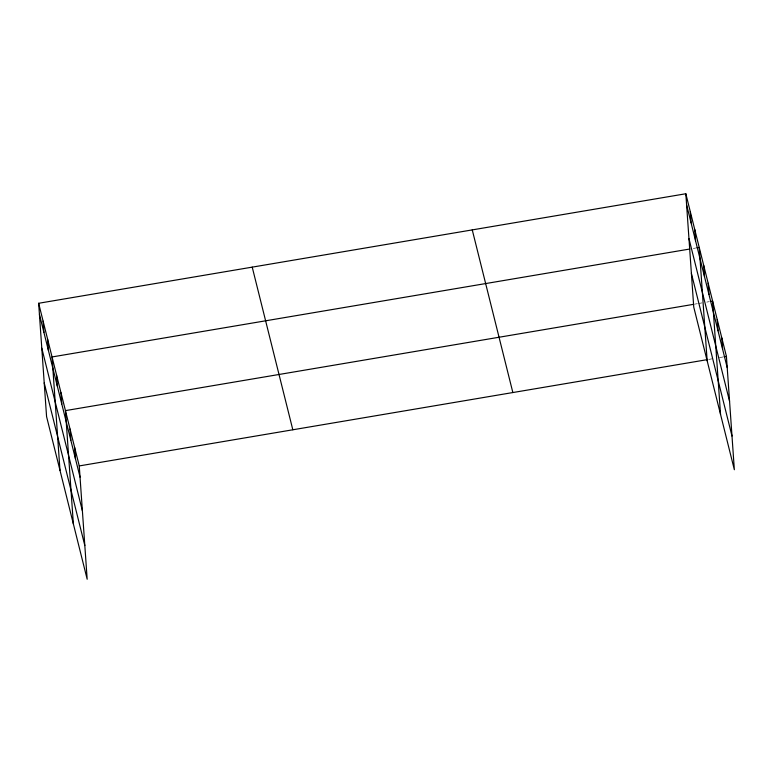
<?xml version="1.0" encoding="UTF-8"?>
<svg xmlns="http://www.w3.org/2000/svg" width="773" height="773" viewBox="0 0 773 773"><rect width="100%" height="100%" fill="white"/><g stroke="black" fill="none" stroke-linecap="round" stroke-linejoin="round"><path stroke-width="0.58" stroke-dasharray="3.87 2.9" d="M693.352 248.423L695.7 248.017M695.024 304.079L697.372 303.683M698.541 303.48L702.058 302.89M706.754 302.098L709.102 301.692M708.822 359.377L714.687 358.392M719.383 357.59L722.91 357"/><path stroke-width="1.16" d="M38.65 303.277L79.252 465.926L87.175 579.248L46.573 416.599L38.65 303.277L685.825 193.752L726.427 356.401L734.35 469.723L693.748 307.074L685.825 193.752M689.835 249.012L52.052 356.952L59.975 470.274M696.879 247.824L699.227 247.428L707.15 360.749M693.845 304.282L65.444 410.627L73.367 523.949M710.271 301.499L712.619 301.103L720.542 414.425M79.252 465.926L707.653 359.58M724.079 356.797L726.427 356.401M686.608 204.951L727.209 367.61M688.965 238.654L729.567 401.303M691.391 273.371L731.992 436.03M472.255 229.89L512.857 392.549M252.22 267.129L292.822 429.778M39.433 314.476L80.034 477.125M41.79 348.179L82.392 510.827M44.216 382.896L84.817 545.545M721.827 337.965L722.61 349.174M717.218 319.539L718.011 330.738M708.155 283.208L708.938 294.416M703.691 265.313L704.474 276.521M694.763 229.533L695.545 240.741M690.289 211.638L691.072 222.846M74.652 447.49L75.435 458.698M70.043 429.054L70.826 440.262M60.98 392.732L61.763 403.931M56.516 374.837L57.299 386.046M47.578 339.057L48.361 350.256M43.114 321.162L43.897 332.371"/></g></svg>
